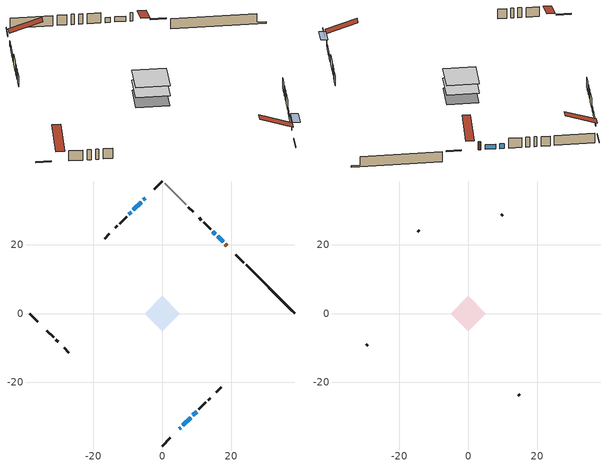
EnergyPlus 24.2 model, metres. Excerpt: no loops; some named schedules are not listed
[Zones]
conditioned space
 floor adiabatic (AdiabaticFloorConstruction): -5.09,0 0,5.09 5.09,0 0,-5.09 z1.28
 floor foundation (Slab1 construction): -4.98,0 0,4.98 4.98,0 0,-4.98 z-1.19
 wall outside (RimJoist1 construction): 0,-38.54 2.33,-36.21 / -38.54,0 -36.21,-2.33 / 0,38.54 -2.33,36.21 / 23.73,14.81 21.4,17.14 z1.28:1.58
 wall outside (AdiabaticWallConstruction 1): 18.78,19.76 18.38,20.16 z1.28:3.31
 wall outside (AdiabaticWallConstruction): 17.73,20.82 16.1,22.45 / -4.96,33.59 -5.46,33.08 / -6.12,32.42 -8.38,30.16 / 4.96,-33.59 5.33,-33.21 / 5.99,-32.55 8.23,-30.31 / 8.89,-29.66 9.99,-28.55 / 15.44,23.1 14.71,23.83 / -9.04,29.5 -9.69,28.85 z1.28:2.5
 wall outside (Wall1 construction): 10.65,-27.89 12.66,-25.88 / -33.59,-4.96 -31.57,-6.97 / -10.35,28.19 -12.36,26.18 / 14.06,24.49 12.04,26.5 z1.28:3.72
 wall outside (Wall2 construction): 13.32,-25.22 13.95,-24.59 / -30.91,-7.63 -30.28,-8.26 / -13.02,25.52 -13.65,24.89 / 11.38,27.16 10.75,27.79 z1.28:3.72
 wall outside (Wall4 construction): 15.69,-22.85 17.1,-21.45 / -28.54,-10 -27.14,-11.41 / -15.39,23.15 -16.8,21.75 / 9.01,29.53 7.61,30.94 z1.28:3.72
 wall foundation (FoundationWall1 construction): 24.39,14.15,-1.19 24.39,14.15,1.28 37.13,1.42,1.28 37.13,1.42,-0.86 38.54,0,-0.86 38.54,0,-1.19
 wall adiabatic (Wall5 construction): 6.95,31.59 0.66,37.89 z1.28:3.72
 window (WindowConstruction): 17.73,20.82 16.1,22.45 z1.28:2.5
 window (WindowConstruction 1): -4.96,33.59 -5.46,33.08 z1.28:2.5
 window (WindowConstruction 2): -6.12,32.42 -8.38,30.16 z1.28:2.5
 window (WindowConstruction 4): 4.96,-33.59 5.33,-33.21 z1.28:2.5
 window (WindowConstruction 3): 5.99,-32.55 8.23,-30.31 z1.28:2.5
 window (WindowConstruction 5): 8.89,-29.66 9.99,-28.55 z1.28:2.5
 window (WindowConstruction 6): 15.44,23.1 14.71,23.83 z1.28:2.5
 window (WindowConstruction 7): -9.04,29.5 -9.69,28.85 z1.28:2.5
 door (Door): 18.78,19.76 18.38,20.16 z1.28:3.31
 ceiling adiabatic (AdiabaticFloorConstruction): 0,-5.09 5.09,0 0,5.09 -5.09,0 z1.28
attic - vented
 floor to conditioned space (Floor1 construction Reversed): -5.09,0 0,5.09 5.09,0 0,-5.09 z3.72
 wall outside (Wall3 construction): 14.61,-23.93 15.03,-23.51 / -29.63,-8.92 -29.2,-9.34 / -14.31,24.23 -14.73,23.81 / 10.1,28.45 9.67,28.87 z1.28:3.72
 roof outside (Roof1 construction): 4.3,-34.24,3.72 -0.66,-29.28,6.06 -1.97,-30.59,6.06 2.99,-35.55,3.72; -34.24,-4.3,3.72 -29.28,0.66,6.06 -30.59,1.97,6.06 -35.55,-2.99,3.72; -4.3,34.24,3.72 0.66,29.28,6.06 1.97,30.59,6.06 -2.99,35.55,3.72; 19.43,19.11,3.72 14.47,14.15,6.06 15.78,12.84,6.06 20.74,17.8,3.72
shading: 6.41,-32.13 3.88,-34.66 4.96,-35.74 7.48,-33.21 z4.02
[Building]
Building 1: Terrain=Suburbs
[Site:Location]
Quebec Intl AP_QC: Latitude {deg}=46.8; Longitude {deg}=-71.38; Time Zone {hr}=-5; Elevation {m}=74; Keep Site Location Information=Yes
[Site:GroundTemperature:Shallow]
0.0108218, -2.24938, -2.43038, -1.3578, 2.94801, 7.23376, 10.9493, 13.303, 13.5029, 11.5886, 7.96783, 3.81355
[Site:WaterMainsTemperature]
Calculation Method=Schedule; Temperature Schedule=mains temperature schedule
[Material] Roughness=Rough; Thermal Absorptance=0.9
Name | Thickness {m} | Conductivity {W/m-K} | Density {kg/m3} | Specific Heat {J/kg-K} | Solar Absorptance | Visible Absorptance
asphalt or fiberglass shingles | 0.00635 | 0.162714 | 1121.4 | 1465.45 | 0.4 | 0.4
ceiling loosefill ins | 0.169333 | 0.0480833 | 16.02 | 1046.75 | 0.7 | 0.7
ceiling stud and cavity | 0.1397 | 0.316081 | 65.682 | 1177.47 | 0.7 | 0.7
concrete 4.0 in. | 0.1016 | 1.803125 | 2242.8 | 837.4 | 0.7 | 0.7
concrete 8.0 in. | 0.2032 | 1.803125 | 2242.8 | 837.4 | 0.7 | 0.7
door material | 0.04445 | 0.0451087 | 512.64 | 1214.23 | 0.7 | 0.7
exterior vertical ins | 0.0268992 | 0.029427 | 32.04 | 1214.23 | 0.7 | 0.7
floor covering | 0.0127 | 0.0433444 | 54.468 | 1339.84 | 0.6 | 0.6
floor rigid ins; wall rigid ins | 0.512978 | 0.029427 | 32.04 | 1214.23 | 0.7 | 0.7
floor stud and cavity | 0.1397 | 1.75129 | 37.0049 | 1207.88 | 0.7 | 0.7
furniture material conditioned space 1 | 0.1524 | 0.115458 | 640.8 | 1214.23 | 0.6 | 0.6
gypsum board | 0.0127 | 0.160291 | 801 | 837.4 | 0.6 | 0.6
gypsum board 1 | 0.0127 | 0.160291 | 801 | 837.4 | 0.7 | 0.7
osb sheathing 0.5 in. | 0.0127 | 0.115458 | 512.64 | 1214.23 | 0.7 | 0.7
osb sheathing 0.5 in. 1 | 0.0127 | 0.115458 | 512.64 | 1214.23 | 0.4 | 0.4
osb sheathing 0.75 in. | 0.01905 | 0.115458 | 512.64 | 1214.23 | 0.7 | 0.7
osb sheathing 2.0 in. | 0.0508 | 0.115458 | 512.64 | 1214.23 | 0.7 | 0.7
rim joist stud and cavity | 0.0508 | 0.0358572 | 125.044 | 1163.47 | 0.6 | 0.6
wall stud and cavity | 0.1397 | 0.0984349 | 139.0536 | 1170.24 | 0.7 | 0.7
wall stud and cavity 1 | 0.1397 | 0.0938917 | 139.0536 | 1170.24 | 0.7 | 0.7
wall stud and cavity 2 | 0.0889 | 6.1454 | 50.32683 | 1063.81 | 0.6 | 0.6
wall stud and cavity 3 | 0.1397 | 0.102875 | 139.0536 | 1170.24 | 0.7 | 0.7
wall stud and cavity 4 | 0.1397 | 0.0882965 | 139.0536 | 1170.24 | 0.7 | 0.7
wall stud and cavity 5 | 0.0889 | 0.380278 | 52.3479 | 1209.89 | 0.7 | 0.7
wall stud and cavity 6 | 0.0889 | 0.391764 | 83.0341 | 1211.67 | 0.7 | 0.7
wood siding | 0.0254 | 0.102417 | 544.68 | 1172.36 | 0.4 | 0.4
wood siding 1 | 0.00254 | 0.102417 | 544.68 | 1172.36 | 0.4 | 0.4
wood siding 2; wood siding 3; wood siding 4 | 0.0254 | 0.102417 | 544.68 | 1172.36 | 0.7 | 0.7
[WindowMaterial:SimpleGlazingSystem]
Name | U-Factor {W/m2-K} | Solar Heat Gain Coefficient
WindowMaterial | 2.79244 | 0.64
WindowMaterial 1 | 2.77768 | 0.56
WindowMaterial 2 | 1.78914 | 0.4
WindowMaterial 3 | 2.79471 | 0.66
WindowMaterial 4 | 2.98152 | 0.61
WindowMaterial 5 | 2.78619 | 0.6
WindowMaterial 6 | 2.78165 | 0.57
WindowMaterial 7 | 2.78052 | 0.57
[Construction]
AdiabaticFloorConstruction: floor stud and cavity, floor rigid ins, osb sheathing 0.75 in., floor covering
AdiabaticWallConstruction: wood siding 3, wall rigid ins, wall stud and cavity 5, gypsum board
AdiabaticWallConstruction 1: wood siding 4, wall rigid ins, wall stud and cavity 5, gypsum board
Door: door material
Floor1 construction Reversed: gypsum board, ceiling stud and cavity, ceiling loosefill ins
FoundationWall1 construction: concrete 8.0 in., gypsum board 1
furniture construction conditioned space 1: furniture material conditioned space 1
PartitionWallConstruction: gypsum board, wall stud and cavity 6, gypsum board
RimJoist1 construction: wood siding 2, osb sheathing 2.0 in., rim joist stud and cavity
Roof1 construction: asphalt or fiberglass shingles
Slab1 construction: concrete 4.0 in.
Wall1 construction: wood siding, osb sheathing 0.5 in., wall stud and cavity, gypsum board
Wall2 construction: wood siding, osb sheathing 0.5 in., wall stud and cavity 1, gypsum board
Wall3 construction: wood siding 1, wall stud and cavity 2
Wall4 construction: wood siding, osb sheathing 0.5 in., wall stud and cavity 3, gypsum board
Wall5 construction: osb sheathing 0.5 in. 1, wall stud and cavity 4, gypsum board
WindowConstruction: WindowMaterial
WindowConstruction 1: WindowMaterial 1
WindowConstruction 2: WindowMaterial 2
WindowConstruction 3: WindowMaterial 3
WindowConstruction 4: WindowMaterial 4
WindowConstruction 5: WindowMaterial 5
WindowConstruction 6: WindowMaterial 6
WindowConstruction 7: WindowMaterial 7
[Zone] Multiplier=1; Part of Total Floor Area=Yes
Name | Volume {m3}
attic - vented | 19.7118
conditioned space | 257.8
[Space]
Name | Zone | Volume {m3}
attic - vented 1 | attic - vented | 19.7118
conditioned space 1 | conditioned space | 257.8
[ZoneInfiltration:EffectiveLeakageArea]
infil attic - vented 1: Zone or Space=attic - vented 1; Schedule=Always On Discrete; Effective Air Leakage Area {cm2}=1916.68; Stack Coefficient=0.000332225; Wind Coefficient=1.23151e-05
[ZoneMixing]
whole house fan mix: Zone or Space=attic - vented; Schedule=Always On Continuous; Design Flow Rate Calculation Method=Flow/Zone; Design Flow Rate {m3/s}=0; Source Zone or Space=conditioned space
[SurfaceProperty:ExposedFoundationPerimeter]
Slab1: Exposed Perimeter Calculation Method=TotalExposedPerimeter; Total Exposed Perimeter {m}=20.013
[InternalMass] Zone or ZoneList=conditioned space; Space or SpaceList=conditioned space 1
Name | Construction | Surface Area {m2}
furniture mass conditioned space 1 | furniture construction conditioned space 1 | 40.6402
partition wall mass | PartitionWallConstruction | 101.601
[Lights]
interior lighting: Zone or ZoneList or Space or SpaceList=conditioned space 1; Schedule=interior lighting schedule; Design Level Calculation Method=LightingLevel; Lighting Level {W}=343.2; Return Air Fraction=0; Fraction Radiant=0.6; Fraction Visible=0.2; Fraction Replaceable=1
[People]
occupants: Zone or ZoneList or Space or SpaceList=conditioned space 1; Number of People Schedule=occupants schedule; Number of People Calculation Method=People; Number of People=3; Fraction Radiant=0.314171; Sensible Heat Fraction=0.56303; Activity Level Schedule=occupants activity schedule; Carbon Dioxide Generation Rate {m3/s-W}=0; Enable ASHRAE 55 Comfort Warnings=No; Mean Radiant Temperature Calculation Type=EnclosureAveraged
[ElectricEquipment] Zone or ZoneList or Space or SpaceList=conditioned space 1; Design Level Calculation Method=EquipmentLevel
Name | Schedule | Design Level {W} | Fraction Latent | Fraction Radiant | Fraction Lost
clothes dryer | clothes dryer schedule | 140.772 | 0.015 | 0.081 | 0.85
clothes washer | clothes washer schedule | 32.1985 | 0.03 | 0.162 | 0.7
cooking range | cooking range schedule | 208.969 | 0.08 | 0.432 | 0.2
dishwasher | dishwasher schedule | 66.8632 | 0.3 | 0.18 | 0.4
fridge | fridge schedule | 72.9452 | 0 | 0.6 | 0
mech vent bath fan 0 | mech vent bath fan 0 schedule | 50.2 | 0 | 0 | 1
mech vent house fan | mech vent house fan schedule | 11.9667 | 0 | 0 | 1
mech vent house fan cfis | mech vent house fan cfis schedule | 0 | 0 | 0 | 0
mech vent range fan 0 | mech vent range fan 0 schedule | 57 | 0 | 0 | 1
misc plug loads | misc plug loads schedule | 494.7 | 0.045 | 0.513 | 0.1
whole house fan | Always On Discrete | 0 | 0 | 0 | 1
[OtherEquipment] Zone or ZoneList or Space or SpaceList=conditioned space 1; Design Level Calculation Method=EquipmentLevel
Name | Fuel Type | Schedule | Design Level {W} | Fraction Latent | Fraction Radiant | Fraction Lost
clothes dryer 1 | Electricity | clothes dryer schedule | 0 | 0.015 | 0.081 | 0.85
cooking range 1 | Electricity | cooking range schedule | 0 | 0.08 | 0.432 | 0.2
general water use latent | None | general water use schedule | 59.3978 | 1 | 0 | 0
general water use sensible | None | general water use schedule | -58.539 | 0 | 0.6 | 0
mech vent house fan latent load | None | Always On Discrete | 0 | 1 | 0 | 0
mech vent house fan sensible load | None | Always On Discrete | 0 | 0 | 0 | 0
water heater energy adjustment1 | Electricity | Always On Discrete | 0.01 | 0 | 0 | 1
[ZoneInfiltration:DesignFlowRate] Zone or ZoneList or Space or SpaceList=conditioned space 1; Schedule=Always On Discrete; Design Flow Rate Calculation Method=Flow/Zone; Design Flow Rate {m3/s}=0
infil flow; natural vent flow; whole house fan flow
[ZoneControl:Thermostat]
conditioned space Thermostat: Zone or ZoneList=conditioned space; Control Type Schedule=conditioned space Thermostat Schedule; Control 1=conditioned space temperature setpoint; Temperature Difference Between Cutout And Setpoint {deltaC}=0
[ZoneHVAC:Baseboard:Convective:Electric]
electric baseboard: Availability Schedule=Always On Discrete; Heating Design Capacity {W}=8577.6; Efficiency=1
[Zone equipment]
conditioned space: electric baseboard
[Foundation:Kiva]
Foundation Kiva 1: Initial Indoor Air Temperature {C}=18; Wall Height Above Grade {m}=1.28001; Wall Depth Below Slab {m}=0.2032; Custom Block Material Name 1=exterior vertical ins; Custom Block Depth 1 {m}=2.47001; Custom Block X Position 1 {m}=0.2159; Custom Block Z Position 1 {m}=0
[Foundation:Kiva:Settings]
Soil Conductivity {W/m-K}=0.849921; Soil Density {kg/m3}=1842.3; Soil Specific Heat {J/kg-K}=418.7; Ground Solar Absorptivity=0.9; Ground Thermal Absorptivity=0.9; Ground Surface Roughness {m}=0.03; Far-Field Width {m}=40; Deep-Ground Boundary Condition=ZeroFlux; Deep-Ground Depth {m}=40; Minimum Cell Dimension {m}=0.2; Maximum Cell Growth Coefficient=3; Simulation Timestep=Timestep
[Exterior:Lights]
exterior lighting: Schedule=exterior lighting schedule; Design Level {W}=75.6
[EnergyManagementSystem:GlobalVariable]
infil_program_Qfan
infil_program_Qinf
natural_vent_program_Qnv
natural_vent_program_Qwhf
[EnergyManagementSystem:Sensor]
Name | Output:Variable or Output:Meter Index Key | Output:Variable or Output:Meter
airflow_gain | infil flow | Infiltration Sensible Heat Gain Energy
airflow_gain_1 | natural vent flow | Infiltration Sensible Heat Gain Energy
airflow_gain_2 | whole house fan flow | Infiltration Sensible Heat Gain Energy
airflow_loss | infil flow | Infiltration Sensible Heat Loss Energy
airflow_loss_1 | natural vent flow | Infiltration Sensible Heat Loss Energy
airflow_loss_2 | whole house fan flow | Infiltration Sensible Heat Loss Energy
clg_load_cond |  | Cooling:EnergyTransfer:Zone:CONDITIONED SPACE
clg_sp_s; clg_sp_s_1 | cooling setpoint | Schedule Value
clothes_dryer_exhaust_0_sch_s | clothes dryer exhaust 0 schedule | Schedule Value
conditioned_space_clg_unmet_s | conditioned space | Zone Cooling Setpoint Not Met Time
conditioned_space_htg_unmet_s | conditioned space | Zone Heating Setpoint Not Met Time
cool_season | cooling season schedule | Schedule Value
fridge_tin_s | conditioned space | Zone Mean Air Temperature
htg_load_cond |  | Heating:EnergyTransfer:Zone:CONDITIONED SPACE
htg_sp_s; htg_sp_s_1 | heating setpoint | Schedule Value
ig_ee_conv | clothes dryer | Electric Equipment Convective Heating Energy
ig_ee_conv_2 | cooking range | Electric Equipment Convective Heating Energy
ig_ee_conv_4 | fridge | Electric Equipment Convective Heating Energy
ig_ee_conv_5 | misc plug loads | Electric Equipment Convective Heating Energy
ig_ee_conv_6 | whole house fan | Electric Equipment Convective Heating Energy
ig_ee_rad | clothes dryer | Electric Equipment Radiant Heating Energy
ig_ee_rad_2 | cooking range | Electric Equipment Radiant Heating Energy
ig_ee_rad_4 | fridge | Electric Equipment Radiant Heating Energy
ig_ee_rad_5 | misc plug loads | Electric Equipment Radiant Heating Energy
ig_ee_rad_6 | whole house fan | Electric Equipment Radiant Heating Energy
ig_lgt_conv | interior lighting | Lights Convective Heating Energy
ig_lgt_rad | interior lighting | Lights Radiant Heating Energy
ig_lgt_vis | interior lighting | Lights Visible Radiation Heating Energy
ig_oe_conv | clothes dryer 1 | Other Equipment Convective Heating Energy
ig_oe_conv_1 | cooking range 1 | Other Equipment Convective Heating Energy
ig_oe_conv_2 | general water use latent | Other Equipment Convective Heating Energy
ig_oe_conv_3 | general water use sensible | Other Equipment Convective Heating Energy
ig_oe_conv_4 | water heater energy adjustment1 | Other Equipment Convective Heating Energy
ig_oe_rad | clothes dryer 1 | Other Equipment Radiant Heating Energy
ig_oe_rad_1 | cooking range 1 | Other Equipment Radiant Heating Energy
ig_oe_rad_2 | general water use latent | Other Equipment Radiant Heating Energy
ig_oe_rad_3 | general water use sensible | Other Equipment Radiant Heating Energy
ig_oe_rad_4 | water heater energy adjustment1 | Other Equipment Radiant Heating Energy
ig_ppl_conv | occupants | People Convective Heating Energy
ig_ppl_rad | occupants | People Radiant Heating Energy
im_conv | furniture mass conditioned space 1 | Surface Inside Face Convection Heat Gain Energy
im_conv_1 | partition wall mass | Surface Inside Face Convection Heat Gain Energy
im_ig | furniture mass conditioned space 1 | Surface Inside Face Internal Gains Radiation Heat Gain Energy
im_ig_1 | partition wall mass | Surface Inside Face Internal Gains Radiation Heat Gain Energy
im_lgt | furniture mass conditioned space 1 | Surface Inside Face Lights Radiation Heat Gain Energy
im_lgt_1 | partition wall mass | Surface Inside Face Lights Radiation Heat Gain Energy
im_sol | furniture mass conditioned space 1 | Surface Inside Face Solar Radiation Heat Gain Energy
im_sol_1 | partition wall mass | Surface Inside Face Solar Radiation Heat Gain Energy
im_surf | furniture mass conditioned space 1 | Surface Inside Face Net Surface Thermal Radiation Heat Gain Energy
im_surf_1 | partition wall mass | Surface Inside Face Net Surface Thermal Radiation Heat Gain Energy
mech_vent_bath_fan_0_sch_s | mech vent bath fan 0 schedule | Schedule Value
mech_vent_range_fan_0_sch_s | mech vent range fan 0 schedule | Schedule Value
mv_conv | mech vent bath fan 0 | Electric Equipment Convective Heating Energy
mv_conv_1 | mech vent house fan | Electric Equipment Convective Heating Energy
mv_conv_2 | mech vent house fan cfis | Electric Equipment Convective Heating Energy
mv_conv_3 | mech vent range fan 0 | Electric Equipment Convective Heating Energy
mv_conv_4 | mech vent house fan latent load | Other Equipment Convective Heating Energy
mv_conv_5 | mech vent house fan sensible load | Other Equipment Convective Heating Energy
mv_rad | mech vent bath fan 0 | Electric Equipment Radiant Heating Energy
mv_rad_1 | mech vent house fan | Electric Equipment Radiant Heating Energy
mv_rad_2 | mech vent house fan cfis | Electric Equipment Radiant Heating Energy
mv_rad_3 | mech vent range fan 0 | Electric Equipment Radiant Heating Energy
mv_rad_4 | mech vent house fan latent load | Other Equipment Radiant Heating Energy
mv_rad_5 | mech vent house fan sensible load | Other Equipment Radiant Heating Energy
natural_vent_s | natural vent schedule | Schedule Value
out_pb_s |  | Site Outdoor Air Barometric Pressure
out_wt_s |  | Site Outdoor Air Humidity Ratio
site_vw_s |  | Site Wind Speed
ss_back_out | Window1 | Surface Window Shortwave from Zone Back Out Window Heat Transfer Rate
ss_back_out_1 | Window2 | Surface Window Shortwave from Zone Back Out Window Heat Transfer Rate
ss_back_out_2 | Window3 | Surface Window Shortwave from Zone Back Out Window Heat Transfer Rate
ss_back_out_3 | Window4 | Surface Window Shortwave from Zone Back Out Window Heat Transfer Rate
ss_back_out_4 | Window5 | Surface Window Shortwave from Zone Back Out Window Heat Transfer Rate
ss_back_out_5 | Window6 | Surface Window Shortwave from Zone Back Out Window Heat Transfer Rate
ss_back_out_6 | Window7 | Surface Window Shortwave from Zone Back Out Window Heat Transfer Rate
ss_back_out_7 | Window8 | Surface Window Shortwave from Zone Back Out Window Heat Transfer Rate
ss_conv | Door1 | Surface Inside Face Convection Heat Gain Energy
ss_conv_1 | Window1 | Surface Inside Face Convection Heat Gain Energy
ss_conv_2 | Window2 | Surface Inside Face Convection Heat Gain Energy
ss_conv_3 | Window3 | Surface Inside Face Convection Heat Gain Energy
ss_conv_4 | Window4 | Surface Inside Face Convection Heat Gain Energy
ss_conv_5 | Window5 | Surface Inside Face Convection Heat Gain Energy
ss_conv_6 | Window6 | Surface Inside Face Convection Heat Gain Energy
ss_conv_7 | Window7 | Surface Inside Face Convection Heat Gain Energy
ss_conv_8 | Window8 | Surface Inside Face Convection Heat Gain Energy
ss_ig | Door1 | Surface Inside Face Internal Gains Radiation Heat Gain Energy
ss_ig_1 | Window1 | Surface Inside Face Internal Gains Radiation Heat Gain Energy
ss_ig_2 | Window2 | Surface Inside Face Internal Gains Radiation Heat Gain Energy
ss_ig_3 | Window3 | Surface Inside Face Internal Gains Radiation Heat Gain Energy
ss_ig_4 | Window4 | Surface Inside Face Internal Gains Radiation Heat Gain Energy
ss_ig_5 | Window5 | Surface Inside Face Internal Gains Radiation Heat Gain Energy
ss_ig_6 | Window6 | Surface Inside Face Internal Gains Radiation Heat Gain Energy
ss_ig_7 | Window7 | Surface Inside Face Internal Gains Radiation Heat Gain Energy
ss_ig_8 | Window8 | Surface Inside Face Internal Gains Radiation Heat Gain Energy
ss_lgt | Door1 | Surface Inside Face Lights Radiation Heat Gain Energy
ss_sol | Door1 | Surface Inside Face Solar Radiation Heat Gain Energy
ss_surf | Door1 | Surface Inside Face Net Surface Thermal Radiation Heat Gain Energy
ss_surf_1 | Window1 | Surface Inside Face Net Surface Thermal Radiation Heat Gain Energy
ss_surf_2 | Window2 | Surface Inside Face Net Surface Thermal Radiation Heat Gain Energy
ss_surf_3 | Window3 | Surface Inside Face Net Surface Thermal Radiation Heat Gain Energy
ss_surf_4 | Window4 | Surface Inside Face Net Surface Thermal Radiation Heat Gain Energy
ss_surf_5 | Window5 | Surface Inside Face Net Surface Thermal Radiation Heat Gain Energy
ss_surf_6 | Window6 | Surface Inside Face Net Surface Thermal Radiation Heat Gain Energy
ss_surf_7 | Window7 | Surface Inside Face Net Surface Thermal Radiation Heat Gain Energy
ss_surf_8 | Window8 | Surface Inside Face Net Surface Thermal Radiation Heat Gain Energy
ss_trans_in | Window1 | Surface Window Transmitted Solar Radiation Rate
ss_trans_in_1 | Window2 | Surface Window Transmitted Solar Radiation Rate
ss_trans_in_2 | Window3 | Surface Window Transmitted Solar Radiation Rate
ss_trans_in_3 | Window4 | Surface Window Transmitted Solar Radiation Rate
ss_trans_in_4 | Window5 | Surface Window Transmitted Solar Radiation Rate
ss_trans_in_5 | Window6 | Surface Window Transmitted Solar Radiation Rate
ss_trans_in_6 | Window7 | Surface Window Transmitted Solar Radiation Rate
ss_trans_in_7 | Window8 | Surface Window Transmitted Solar Radiation Rate
ss_trans_out | Window1 | Surface Inside Face Initial Transmitted Diffuse Transmitted Out Window Solar Radiation Rate
ss_trans_out_1 | Window2 | Surface Inside Face Initial Transmitted Diffuse Transmitted Out Window Solar Radiation Rate
ss_trans_out_2 | Window3 | Surface Inside Face Initial Transmitted Diffuse Transmitted Out Window Solar Radiation Rate
ss_trans_out_3 | Window4 | Surface Inside Face Initial Transmitted Diffuse Transmitted Out Window Solar Radiation Rate
ss_trans_out_4 | Window5 | Surface Inside Face Initial Transmitted Diffuse Transmitted Out Window Solar Radiation Rate
ss_trans_out_5 | Window6 | Surface Inside Face Initial Transmitted Diffuse Transmitted Out Window Solar Radiation Rate
ss_trans_out_6 | Window7 | Surface Inside Face Initial Transmitted Diffuse Transmitted Out Window Solar Radiation Rate
ss_trans_out_7 | Window8 | Surface Inside Face Initial Transmitted Diffuse Transmitted Out Window Solar Radiation Rate
s_conv | Floor1 | Surface Inside Face Convection Heat Gain Energy
s_conv_1 | FoundationWall1 | Surface Inside Face Convection Heat Gain Energy
s_conv_10 | Wall1:225 | Surface Inside Face Convection Heat Gain Energy
s_conv_11 | Wall1:315 | Surface Inside Face Convection Heat Gain Energy
s_conv_12 | Wall1:45 | Surface Inside Face Convection Heat Gain Energy
s_conv_13 | Wall2:135 | Surface Inside Face Convection Heat Gain Energy
s_conv_14 | Wall2:225 | Surface Inside Face Convection Heat Gain Energy
s_conv_15 | Wall2:315 | Surface Inside Face Convection Heat Gain Energy
s_conv_16 | Wall2:45 | Surface Inside Face Convection Heat Gain Energy
s_conv_17 | Wall4:135 | Surface Inside Face Convection Heat Gain Energy
s_conv_18 | Wall4:225 | Surface Inside Face Convection Heat Gain Energy
s_conv_19 | Wall4:315 | Surface Inside Face Convection Heat Gain Energy
s_conv_2 | inferred conditioned ceiling | Surface Inside Face Convection Heat Gain Energy
s_conv_20 | Wall4:45 | Surface Inside Face Convection Heat Gain Energy
s_conv_21 | Wall5 | Surface Inside Face Convection Heat Gain Energy
s_conv_3 | inferred conditioned floor | Surface Inside Face Convection Heat Gain Energy
s_conv_4 | RimJoist1:135 | Surface Inside Face Convection Heat Gain Energy
s_conv_5 | RimJoist1:225 | Surface Inside Face Convection Heat Gain Energy
s_conv_6 | RimJoist1:315 | Surface Inside Face Convection Heat Gain Energy
s_conv_7 | RimJoist1:45 | Surface Inside Face Convection Heat Gain Energy
s_conv_8 | Slab1 | Surface Inside Face Convection Heat Gain Energy
s_conv_9 | Wall1:135 | Surface Inside Face Convection Heat Gain Energy
s_ig | Floor1 | Surface Inside Face Internal Gains Radiation Heat Gain Energy
s_ig_1 | FoundationWall1 | Surface Inside Face Internal Gains Radiation Heat Gain Energy
s_ig_10 | Wall1:225 | Surface Inside Face Internal Gains Radiation Heat Gain Energy
s_ig_11 | Wall1:315 | Surface Inside Face Internal Gains Radiation Heat Gain Energy
s_ig_12 | Wall1:45 | Surface Inside Face Internal Gains Radiation Heat Gain Energy
s_ig_13 | Wall2:135 | Surface Inside Face Internal Gains Radiation Heat Gain Energy
s_ig_14 | Wall2:225 | Surface Inside Face Internal Gains Radiation Heat Gain Energy
s_ig_15 | Wall2:315 | Surface Inside Face Internal Gains Radiation Heat Gain Energy
s_ig_16 | Wall2:45 | Surface Inside Face Internal Gains Radiation Heat Gain Energy
s_ig_17 | Wall4:135 | Surface Inside Face Internal Gains Radiation Heat Gain Energy
s_ig_18 | Wall4:225 | Surface Inside Face Internal Gains Radiation Heat Gain Energy
s_ig_19 | Wall4:315 | Surface Inside Face Internal Gains Radiation Heat Gain Energy
s_ig_2 | inferred conditioned ceiling | Surface Inside Face Internal Gains Radiation Heat Gain Energy
s_ig_20 | Wall4:45 | Surface Inside Face Internal Gains Radiation Heat Gain Energy
s_ig_21 | Wall5 | Surface Inside Face Internal Gains Radiation Heat Gain Energy
s_ig_3 | inferred conditioned floor | Surface Inside Face Internal Gains Radiation Heat Gain Energy
s_ig_4 | RimJoist1:135 | Surface Inside Face Internal Gains Radiation Heat Gain Energy
s_ig_5 | RimJoist1:225 | Surface Inside Face Internal Gains Radiation Heat Gain Energy
s_ig_6 | RimJoist1:315 | Surface Inside Face Internal Gains Radiation Heat Gain Energy
s_ig_7 | RimJoist1:45 | Surface Inside Face Internal Gains Radiation Heat Gain Energy
s_ig_8 | Slab1 | Surface Inside Face Internal Gains Radiation Heat Gain Energy
s_ig_9 | Wall1:135 | Surface Inside Face Internal Gains Radiation Heat Gain Energy
s_lgt | Floor1 | Surface Inside Face Lights Radiation Heat Gain Energy
s_lgt_1 | FoundationWall1 | Surface Inside Face Lights Radiation Heat Gain Energy
s_lgt_10 | Wall1:225 | Surface Inside Face Lights Radiation Heat Gain Energy
s_lgt_11 | Wall1:315 | Surface Inside Face Lights Radiation Heat Gain Energy
s_lgt_12 | Wall1:45 | Surface Inside Face Lights Radiation Heat Gain Energy
